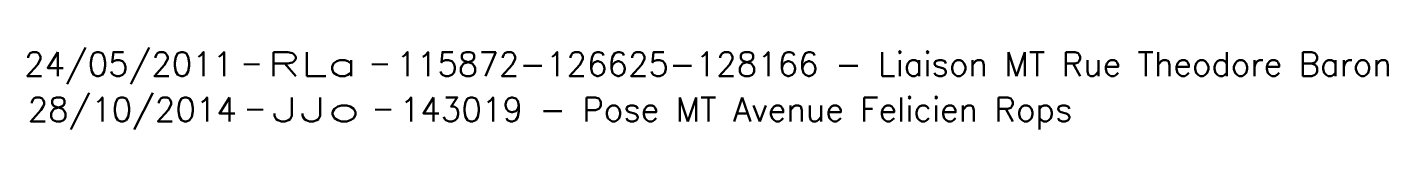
# Model space of a CAD drawing. Header units: millimetres. Extents: x 183999 to 184984, y 126000 to 127000.
# Drawn here: x 184510.74 to 184553.4, y 126737.08 to 126739.64 of the extents above; entities that cross this region are included whole.
import ezdxf
from ezdxf.enums import TextEntityAlignment as Align

# ---------------------------------------------------------------- set-up
doc = ezdxf.new("R2010")
doc.units = ezdxf.units.MM
doc.layers.get('0').update_dxf_attribs({"linetype": 'CONTINUOUS'})
doc.layers.add('M_910', color=7, linetype='CONTINUOUS', plot=False)
doc.styles.get("Standard").update_dxf_attribs({"font": 'romans.shx', "width": 0.85})

# ---------------------------------------------------------------- blocks, each defined once
blk = doc.blocks.new('GIS_MODF')
at = {"color": 0, "linetype": 'Continuous', "flags": 128}
for points in [[(-2.257, -0.012), (-1.757, -0.012)], [(1.758, -0.012), (2.258, -0.012)]]:
    blk.add_lwpolyline(points, dxfattribs=at)
at = {"color": 0, "linetype": 'Continuous'}
blk.add_attdef('DATE', text='', height=0.75, dxfattribs=at).set_placement((-2.583, -0.387), align=Align.RIGHT)
at = {"color": 0, "linetype": 'Continuous', "width": 3.590909}
blk.add_attdef('USER', text='', height=0.75, dxfattribs=at).set_placement((-1.516, -0.387), (1.306, -0.387), align=Align.FIT)
at = {"color": 0, "linetype": 'Continuous'}
blk.add_attdef('DESC', (2.528, -0.387), '', height=0.75, dxfattribs=at)

msp = doc.modelspace()

# ---------------------------------------------------------------- block references
at = {"layer": 'M_910'}
ref = msp.add_blockref('GIS_MODF', (184519.785, 126739.133), dxfattribs=at)
ref.add_attrib('DATE', '24/05/2011', dxfattribs={"layer": '0', "color": 0, "linetype": 'Continuous', "height": 0.75}).set_placement((184517.203, 126738.746), align=Align.RIGHT)
ref.add_attrib('USER', 'RLa', dxfattribs={"layer": '0', "color": 0, "linetype": 'Continuous', "height": 0.75, "width": 1.490566}).set_placement((184518.27, 126738.746), (184521.091, 126738.746), align=Align.FIT)
ref.add_attrib('DESC', '115872-126625-128166 - Liaison MT Rue Theodore Baron', (184522.313, 126738.746), dxfattribs={"layer": '0', "color": 0, "linetype": 'Continuous', "height": 0.75})
ref = msp.add_blockref('GIS_MODF', (184519.895, 126737.712), dxfattribs=at)
ref.add_attrib('DATE', '28/10/2014', dxfattribs={"layer": '0', "color": 0, "linetype": 'Continuous', "height": 0.75}).set_placement((184517.313, 126737.326), align=Align.RIGHT)
ref.add_attrib('USER', 'JJo', dxfattribs={"layer": '0', "color": 0, "linetype": 'Continuous', "height": 0.75, "width": 1.645833}).set_placement((184518.379, 126737.326), (184521.201, 126737.326), align=Align.FIT)
ref.add_attrib('DESC', '143019 - Pose MT Avenue Felicien Rops', (184522.423, 126737.326), dxfattribs={"layer": '0', "color": 0, "linetype": 'Continuous', "height": 0.75})

doc.saveas('drawing.dxf')
